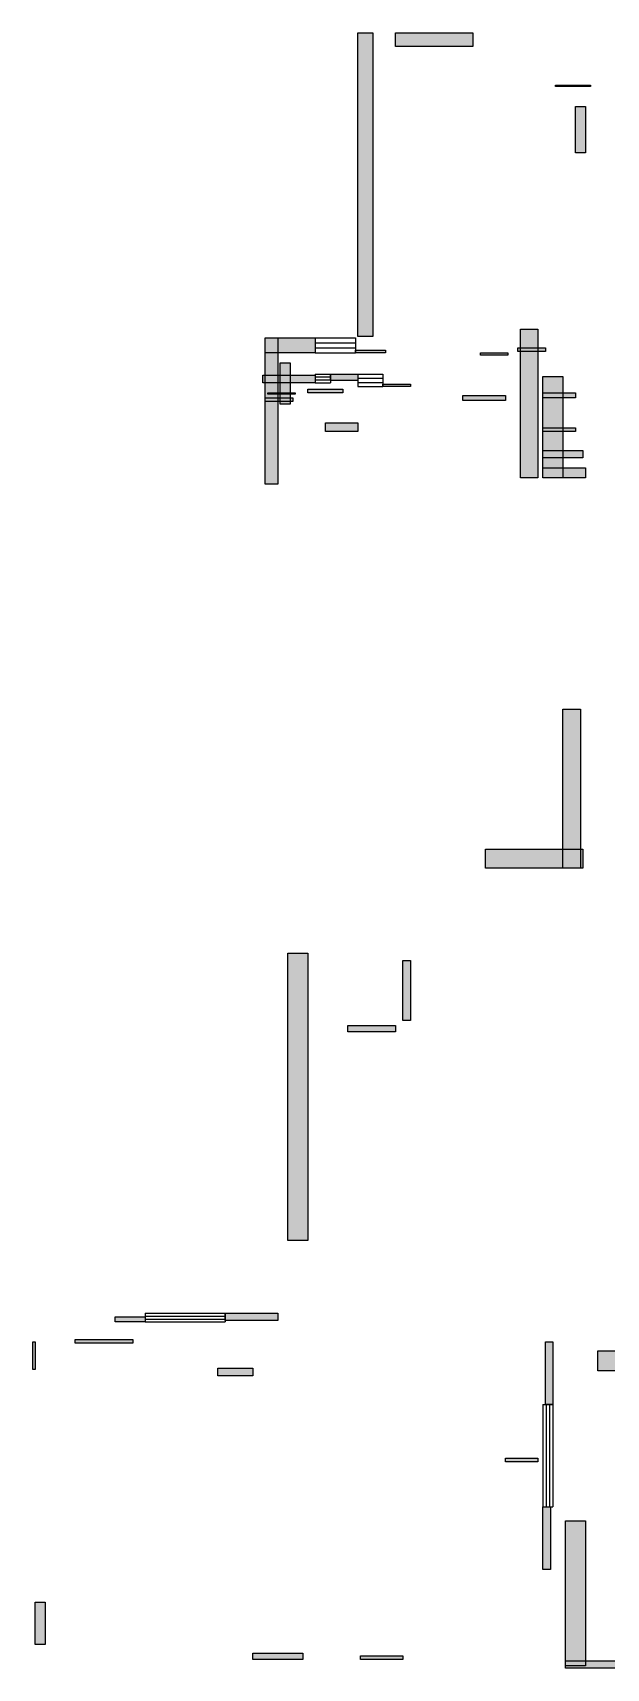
# Model space of a CAD drawing. Header units: millimetres. Extents: x 211 to 12232, y 933 to 12628.
# Drawn here: x 211 to 4247, y 1003 to 12514 of the extents above; entities that cross this region are included whole.
import ezdxf

# ---------------------------------------------------------------- set-up
doc = ezdxf.new("R2010")
doc.units = ezdxf.units.MM
doc.layers.add('WALL', color=7, linetype='Continuous')
doc.layers.add('WINDOW', color=5, linetype='Continuous')

msp = doc.modelspace()

# ---------------------------------------------------------------- hatches: boundary and pattern name
at = {"layer": 'WALL'}
h = msp.add_hatch(color=256, dxfattribs=at)
h.dxf.hatch_style = 1
h.paths.add_polyline_path([(2499.2, 12513.6), (2604.8, 12513.6), (2604.8, 10375.2), (2499.2, 10375.2)])
h = msp.add_hatch(color=256, dxfattribs=at)
h.dxf.hatch_style = 1
h.paths.add_polyline_path([(2763.2, 12513.6), (3308.8, 12513.6), (3308.8, 12416.8), (2763.2, 12416.8)])
h = msp.add_hatch(color=256, dxfattribs=at)
h.dxf.hatch_style = 1
h.paths.add_polyline_path([(3889.6, 12144), (4136, 12144), (4136, 12135.2), (3889.6, 12135.2)])
h = msp.add_hatch(color=256, dxfattribs=at)
h.dxf.hatch_style = 1
h.paths.add_polyline_path([(4030.4, 11994.4), (4100.8, 11994.4), (4100.8, 11668.8), (4030.4, 11668.8)])
h = msp.add_hatch(color=256, dxfattribs=at)
h.dxf.hatch_style = 1
h.paths.add_polyline_path([(1848, 10366.4), (2200, 10366.4), (2200, 10260.8), (1848, 10260.8)])
h = msp.add_hatch(color=256, dxfattribs=at)
h.dxf.hatch_style = 1
h.paths.add_polyline_path([(1848, 10366.4), (1936, 10366.4), (1936, 9336.8), (1848, 9336.8)])
h = msp.add_hatch(color=256, dxfattribs=at)
h.dxf.hatch_style = 1
h.paths.add_polyline_path([(3643.2, 10428), (3766.4, 10428), (3766.4, 9380.8), (3643.2, 9380.8)])
h = msp.add_hatch(color=256, dxfattribs=at)
h.dxf.hatch_style = 1
h.paths.add_polyline_path([(2481.6, 10278.4), (2692.8, 10278.4), (2692.8, 10260.8), (2481.6, 10260.8)])
h = msp.add_hatch(color=256, dxfattribs=at)
h.dxf.hatch_style = 1
h.paths.add_polyline_path([(3361.6, 10260.8), (3555.2, 10260.8), (3555.2, 10243.2), (3361.6, 10243.2)])
h = msp.add_hatch(color=256, dxfattribs=at)
h.dxf.hatch_style = 1
h.paths.add_polyline_path([(3625.6, 10296), (3819.2, 10296), (3819.2, 10269.6), (3625.6, 10269.6)])
h = msp.add_hatch(color=256, dxfattribs=at)
h.dxf.hatch_style = 1
h.paths.add_polyline_path([(1953.6, 10190.4), (2024, 10190.4), (2024, 9900), (1953.6, 9900)])
h = msp.add_hatch(color=256, dxfattribs=at)
h.dxf.hatch_style = 1
h.paths.add_polyline_path([(1830.4, 10102.4), (2200, 10102.4), (2200, 10049.6), (1830.4, 10049.6)])
h = msp.add_hatch(color=256, dxfattribs=at)
h.dxf.hatch_style = 1
h.paths.add_polyline_path([(2305.6, 10111.2), (2499.2, 10111.2), (2499.2, 10067.2), (2305.6, 10067.2)])
h = msp.add_hatch(color=256, dxfattribs=at)
h.dxf.hatch_style = 1
h.paths.add_polyline_path([(2675.2, 10040.8), (2868.8, 10040.8), (2868.8, 10023.2), (2675.2, 10023.2)])
h = msp.add_hatch(color=256, dxfattribs=at)
h.dxf.hatch_style = 1
h.paths.add_polyline_path([(3801.6, 10093.6), (3942.4, 10093.6), (3942.4, 9380.8), (3801.6, 9380.8)])
h = msp.add_hatch(color=256, dxfattribs=at)
h.dxf.hatch_style = 1
h.paths.add_polyline_path([(1848, 9944), (2041.6, 9944), (2041.6, 9917.6), (1848, 9917.6)])
h = msp.add_hatch(color=256, dxfattribs=at)
h.dxf.hatch_style = 1
h.paths.add_polyline_path([(1865.6, 9979.2), (2059.2, 9979.2), (2059.2, 9970.4), (1865.6, 9970.4)])
h = msp.add_hatch(color=256, dxfattribs=at)
h.dxf.hatch_style = 1
h.paths.add_polyline_path([(2147.2, 10005.6), (2393.6, 10005.6), (2393.6, 9979.2), (2147.2, 9979.2)])
h = msp.add_hatch(color=256, dxfattribs=at)
h.dxf.hatch_style = 1
h.paths.add_polyline_path([(3238.4, 9961.6), (3537.6, 9961.6), (3537.6, 9926.4), (3238.4, 9926.4)])
h = msp.add_hatch(color=256, dxfattribs=at)
h.dxf.hatch_style = 1
h.paths.add_polyline_path([(3801.6, 9979.2), (4030.4, 9979.2), (4030.4, 9944), (3801.6, 9944)])
h = msp.add_hatch(color=256, dxfattribs=at)
h.dxf.hatch_style = 1
h.paths.add_polyline_path([(2270.4, 9768), (2499.2, 9768), (2499.2, 9706.4), (2270.4, 9706.4)])
h = msp.add_hatch(color=256, dxfattribs=at)
h.dxf.hatch_style = 1
h.paths.add_polyline_path([(3801.6, 9732.8), (4030.4, 9732.8), (4030.4, 9706.4), (3801.6, 9706.4)])
h = msp.add_hatch(color=256, dxfattribs=at)
h.dxf.hatch_style = 1
h.paths.add_polyline_path([(3801.6, 9574.4), (4083.2, 9574.4), (4083.2, 9521.6), (3801.6, 9521.6)])
h = msp.add_hatch(color=256, dxfattribs=at)
h.dxf.hatch_style = 1
h.paths.add_polyline_path([(3801.6, 9451.2), (4100.8, 9451.2), (4100.8, 9380.8), (3801.6, 9380.8)])
h = msp.add_hatch(color=256, dxfattribs=at)
h.dxf.hatch_style = 1
h.paths.add_polyline_path([(3942.4, 7752.8), (4065.6, 7752.8), (4065.6, 6635.2), (3942.4, 6635.2)])
h = msp.add_hatch(color=256, dxfattribs=at)
h.dxf.hatch_style = 1
h.paths.add_polyline_path([(3396.8, 6767.2), (4083.2, 6767.2), (4083.2, 6635.2), (3396.8, 6635.2)])
h = msp.add_hatch(color=256, dxfattribs=at)
h.dxf.hatch_style = 1
h.paths.add_polyline_path([(2006.4, 6036.8), (2147.2, 6036.8), (2147.2, 4012.8), (2006.4, 4012.8)])
h = msp.add_hatch(color=256, dxfattribs=at)
h.dxf.hatch_style = 1
h.paths.add_polyline_path([(2816, 5984), (2868.8, 5984), (2868.8, 5561.6), (2816, 5561.6)])
h = msp.add_hatch(color=256, dxfattribs=at)
h.dxf.hatch_style = 1
h.paths.add_polyline_path([(2428.8, 5526.4), (2763.2, 5526.4), (2763.2, 5482.4), (2428.8, 5482.4)])
h = msp.add_hatch(color=256, dxfattribs=at)
h.dxf.hatch_style = 1
h.paths.add_polyline_path([(792, 3476), (1003.2, 3476), (1003.2, 3440.8), (792, 3440.8)])
h = msp.add_hatch(color=256, dxfattribs=at)
h.dxf.hatch_style = 1
h.paths.add_polyline_path([(1566.4, 3502.4), (1936, 3502.4), (1936, 3449.6), (1566.4, 3449.6)])
h = msp.add_hatch(color=256, dxfattribs=at)
h.dxf.hatch_style = 1
h.paths.add_polyline_path([(211.2, 3300), (228.8, 3300), (228.8, 3106.4), (211.2, 3106.4)])
h = msp.add_hatch(color=256, dxfattribs=at)
h.dxf.hatch_style = 1
h.paths.add_polyline_path([(510.4, 3317.6), (915.2, 3317.6), (915.2, 3291.2), (510.4, 3291.2)])
h = msp.add_hatch(color=256, dxfattribs=at)
h.dxf.hatch_style = 1
h.paths.add_polyline_path([(3819.2, 3300), (3872, 3300), (3872, 2860), (3819.2, 2860)])
h = msp.add_hatch(color=256, dxfattribs=at)
h.dxf.hatch_style = 1
h.paths.add_polyline_path([(4188.8, 3238.4), (5297.6, 3238.4), (5297.6, 3097.6), (4188.8, 3097.6)])
h = msp.add_hatch(color=256, dxfattribs=at)
h.dxf.hatch_style = 1
h.paths.add_polyline_path([(1513.6, 3115.2), (1760, 3115.2), (1760, 3062.4), (1513.6, 3062.4)])
h = msp.add_hatch(color=256, dxfattribs=at)
h.dxf.hatch_style = 1
h.paths.add_polyline_path([(3537.6, 2481.6), (3766.4, 2481.6), (3766.4, 2455.2), (3537.6, 2455.2)])
h = msp.add_hatch(color=256, dxfattribs=at)
h.dxf.hatch_style = 1
h.paths.add_polyline_path([(3801.6, 2138.4), (3854.4, 2138.4), (3854.4, 1698.4), (3801.6, 1698.4)])
h = msp.add_hatch(color=256, dxfattribs=at)
h.dxf.hatch_style = 1
h.paths.add_polyline_path([(3960, 2041.6), (4100.8, 2041.6), (4100.8, 1020.8), (3960, 1020.8)])
h = msp.add_hatch(color=256, dxfattribs=at)
h.dxf.hatch_style = 1
h.paths.add_polyline_path([(228.8, 1469.6), (299.2, 1469.6), (299.2, 1170.4), (228.8, 1170.4)])
h = msp.add_hatch(color=256, dxfattribs=at)
h.dxf.hatch_style = 1
h.paths.add_polyline_path([(1760, 1108.8), (2112, 1108.8), (2112, 1064.8), (1760, 1064.8)])
h = msp.add_hatch(color=256, dxfattribs=at)
h.dxf.hatch_style = 1
h.paths.add_polyline_path([(2516.8, 1091.2), (2816, 1091.2), (2816, 1064.8), (2516.8, 1064.8)])
h = msp.add_hatch(color=256, dxfattribs=at)
h.dxf.hatch_style = 1
h.paths.add_polyline_path([(3960, 1056), (4928, 1056), (4928, 1003.2), (3960, 1003.2)])

# ---------------------------------------------------------------- linework, layer by layer
for points in [[(2499.2, 12513.6), (2604.8, 12513.6), (2604.8, 10375.2), (2499.2, 10375.2)], [(2763.2, 12513.6), (3308.8, 12513.6), (3308.8, 12416.8), (2763.2, 12416.8)], [(3889.6, 12144), (4136, 12144), (4136, 12135.2), (3889.6, 12135.2)], [(4030.4, 11994.4), (4100.8, 11994.4), (4100.8, 11668.8), (4030.4, 11668.8)], [(1848, 10366.4), (2200, 10366.4), (2200, 10260.8), (1848, 10260.8)], [(1848, 10366.4), (1936, 10366.4), (1936, 9336.8), (1848, 9336.8)], [(3643.2, 10428), (3766.4, 10428), (3766.4, 9380.8), (3643.2, 9380.8)], [(2481.6, 10278.4), (2692.8, 10278.4), (2692.8, 10260.8), (2481.6, 10260.8)], [(3361.6, 10260.8), (3555.2, 10260.8), (3555.2, 10243.2), (3361.6, 10243.2)], [(3625.6, 10296), (3819.2, 10296), (3819.2, 10269.6), (3625.6, 10269.6)], [(1953.6, 10190.4), (2024, 10190.4), (2024, 9900), (1953.6, 9900)], [(1830.4, 10102.4), (2200, 10102.4), (2200, 10049.6), (1830.4, 10049.6)], [(2305.6, 10111.2), (2499.2, 10111.2), (2499.2, 10067.2), (2305.6, 10067.2)], [(2675.2, 10040.8), (2868.8, 10040.8), (2868.8, 10023.2), (2675.2, 10023.2)], [(3801.6, 10093.6), (3942.4, 10093.6), (3942.4, 9380.8), (3801.6, 9380.8)], [(1848, 9944), (2041.6, 9944), (2041.6, 9917.6), (1848, 9917.6)], [(1865.6, 9979.2), (2059.2, 9979.2), (2059.2, 9970.4), (1865.6, 9970.4)], [(2147.2, 10005.6), (2393.6, 10005.6), (2393.6, 9979.2), (2147.2, 9979.2)], [(3238.4, 9961.6), (3537.6, 9961.6), (3537.6, 9926.4), (3238.4, 9926.4)], [(3801.6, 9979.2), (4030.4, 9979.2), (4030.4, 9944), (3801.6, 9944)], [(2270.4, 9768), (2499.2, 9768), (2499.2, 9706.4), (2270.4, 9706.4)], [(3801.6, 9732.8), (4030.4, 9732.8), (4030.4, 9706.4), (3801.6, 9706.4)], [(3801.6, 9574.4), (4083.2, 9574.4), (4083.2, 9521.6), (3801.6, 9521.6)], [(3801.6, 9451.2), (4100.8, 9451.2), (4100.8, 9380.8), (3801.6, 9380.8)], [(3942.4, 7752.8), (4065.6, 7752.8), (4065.6, 6635.2), (3942.4, 6635.2)], [(3396.8, 6767.2), (4083.2, 6767.2), (4083.2, 6635.2), (3396.8, 6635.2)], [(2006.4, 6036.8), (2147.2, 6036.8), (2147.2, 4012.8), (2006.4, 4012.8)], [(2816, 5984), (2868.8, 5984), (2868.8, 5561.6), (2816, 5561.6)], [(2428.8, 5526.4), (2763.2, 5526.4), (2763.2, 5482.4), (2428.8, 5482.4)], [(792, 3476), (1003.2, 3476), (1003.2, 3440.8), (792, 3440.8)], [(1566.4, 3502.4), (1936, 3502.4), (1936, 3449.6), (1566.4, 3449.6)], [(211.2, 3300), (228.8, 3300), (228.8, 3106.4), (211.2, 3106.4)], [(510.4, 3317.6), (915.2, 3317.6), (915.2, 3291.2), (510.4, 3291.2)], [(3819.2, 3300), (3872, 3300), (3872, 2860), (3819.2, 2860)], [(4188.8, 3238.4), (5297.6, 3238.4), (5297.6, 3097.6), (4188.8, 3097.6)], [(1513.6, 3115.2), (1760, 3115.2), (1760, 3062.4), (1513.6, 3062.4)], [(3537.6, 2481.6), (3766.4, 2481.6), (3766.4, 2455.2), (3537.6, 2455.2)], [(3801.6, 2138.4), (3854.4, 2138.4), (3854.4, 1698.4), (3801.6, 1698.4)], [(3960, 2041.6), (4100.8, 2041.6), (4100.8, 1020.8), (3960, 1020.8)], [(228.8, 1469.6), (299.2, 1469.6), (299.2, 1170.4), (228.8, 1170.4)], [(1760, 1108.8), (2112, 1108.8), (2112, 1064.8), (1760, 1064.8)], [(2516.8, 1091.2), (2816, 1091.2), (2816, 1064.8), (2516.8, 1064.8)], [(3960, 1056), (4928, 1056), (4928, 1003.2), (3960, 1003.2)]]:
    msp.add_lwpolyline(points, close=True, dxfattribs=at)
at = {"layer": 'WINDOW'}
for p, q in [((2200, 10366.4), (2481.6, 10366.4)), ((2200, 10366.4), (2200, 10260.8)), ((2481.6, 10366.4), (2481.6, 10260.8)), ((2200, 10331.2), (2481.6, 10331.2)), ((2200, 10296), (2481.6, 10296)), ((2200, 10260.8), (2481.6, 10260.8)), ((2200, 10111.2), (2305.6, 10111.2)), ((2200, 10111.2), (2200, 10049.6)), ((2200, 10090.7), (2305.6, 10090.7)), ((2200, 10070.1), (2305.6, 10070.1)), ((2200, 10049.6), (2305.6, 10049.6)), ((2305.6, 10111.2), (2305.6, 10049.6)), ((2499.2, 10111.2), (2675.2, 10111.2)), ((2499.2, 10111.2), (2499.2, 10023.2)), ((2499.2, 10081.9), (2675.2, 10081.9)), ((2499.2, 10052.5), (2675.2, 10052.5)), ((2499.2, 10023.2), (2675.2, 10023.2)), ((2675.2, 10111.2), (2675.2, 10023.2)), ((1003.2, 3502.4), (1566.4, 3502.4)), ((1003.2, 3502.4), (1003.2, 3440.8)), ((1003.2, 3481.9), (1566.4, 3481.9)), ((1003.2, 3461.3), (1566.4, 3461.3)), ((1566.4, 3502.4), (1566.4, 3440.8)), ((1003.2, 3440.8), (1566.4, 3440.8)), ((3801.6, 2860), (3801.6, 2138.4)), ((3801.6, 2860), (3872, 2860)), ((3825.1, 2860), (3825.1, 2138.4)), ((3848.5, 2860), (3848.5, 2138.4)), ((3872, 2860), (3872, 2138.4)), ((3801.6, 2138.4), (3872, 2138.4))]:
    msp.add_line(p, q, dxfattribs=at)

doc.saveas('drawing.dxf')
